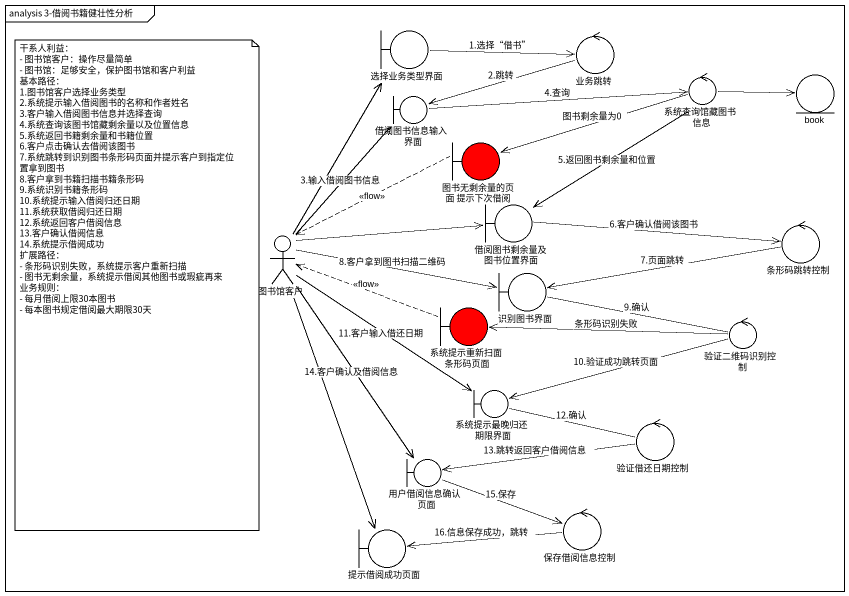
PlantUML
@startuml
mainframe analysis 3-借阅书籍健壮性分析
boundary 选择业务类型界面
control 业务跳转
control 系统查询馆藏图书信息
entity book
boundary 借阅图书信息输入界面
boundary "图书无剩余量的页面 提示下次借阅" as 图书无剩余量的页面_提示下次借阅 #FF0000
boundary 借阅图书剩余量及图书位置界面
actor 图书馆客户
control 条形码跳转控制
boundary 识别图书界面
boundary 系统提示重新扫面条形码页面 #FF0000
control 验证二维码识别控制
boundary 系统提示最晚归还期限界面
control 验证借还日期控制
boundary 用户借阅信息确认页面
control 保存借阅信息控制
boundary 提示借阅成功页面
选择业务类型界面 -right-> 业务跳转 : 1.选择“借书”
业务跳转 -left-> 借阅图书信息输入界面 : 2.跳转
系统查询馆藏图书信息 -right-> book
系统查询馆藏图书信息 -left-> 图书无剩余量的页面_提示下次借阅 : 图书剩余量为0
系统查询馆藏图书信息 --> 借阅图书剩余量及图书位置界面 : 5.返回图书剩余量和位置
借阅图书信息输入界面 -right-> 系统查询馆藏图书信息 : 4.查询
图书无剩余量的页面_提示下次借阅 .left.> 图书馆客户 : <<flow>>
借阅图书剩余量及图书位置界面 -right-> 条形码跳转控制 : 6.客户确认借阅该图书
图书馆客户 -up-> 选择业务类型界面
图书馆客户 -up-> 借阅图书信息输入界面 : 3.输入借阅图书信息
图书馆客户 -right-> 借阅图书剩余量及图书位置界面
图书馆客户 -right-> 识别图书界面 : 8.客户拿到图书扫描二维码
图书馆客户 --> 系统提示最晚归还期限界面 : 11.客户输入借还日期
图书馆客户 --> 用户借阅信息确认页面 : 14.客户确认及借阅信息
图书馆客户 --> 提示借阅成功页面
条形码跳转控制 -left-> 识别图书界面 : 7.页面跳转
识别图书界面 -right- 验证二维码识别控制 : 9.确认
系统提示重新扫面条形码页面 .left.> 图书馆客户 : <<flow>>
验证二维码识别控制 -left-> 系统提示重新扫面条形码页面 : 条形码识别失败
验证二维码识别控制 -left-> 系统提示最晚归还期限界面 : 10.验证成功跳转页面
系统提示最晚归还期限界面 -right- 验证借还日期控制 : 12.确认
验证借还日期控制 -left-> 用户借阅信息确认页面 : 13.跳转返回客户借阅信息
用户借阅信息确认页面 -right-> 保存借阅信息控制 : 15.保存
保存借阅信息控制 -left-> 提示借阅成功页面 : 16.信息保存成功，跳转
note as N1
  干系人利益：
  - 图书馆客户：操作尽量简单
  - 图书馆：足够安全，保护图书馆和客户利益
  基本路径：
  1.图书馆客户选择业务类型
  2.系统提示输入借阅图书的名称和作者姓名
  3.客户输入借阅图书信息并选择查询
  4.系统查询该图书馆藏剩余量以及位置信息
  5.系统返回书籍剩余量和书籍位置
  6.客户点击确认去借阅该图书
  7.系统跳转到识别图书条形码页面并提示客户到指定位置拿到图书
  8.客户拿到书籍扫描书籍条形码
  9.系统识别书籍条形码
  10.系统提示输入借阅归还日期
  11.系统获取借阅归还日期
  12.系统返回客户借阅信息
  13.客户确认借阅信息
  14.系统提示借阅成功
  扩展路径：
  - 条形码识别失败，系统提示客户重新扫描
  - 图书无剩余量，系统提示借阅其他图书或瑕疵再来
  业务规则：
  - 每月借阅上限30本图书
  - 每本图书规定借阅最大期限30天
end note
@enduml
